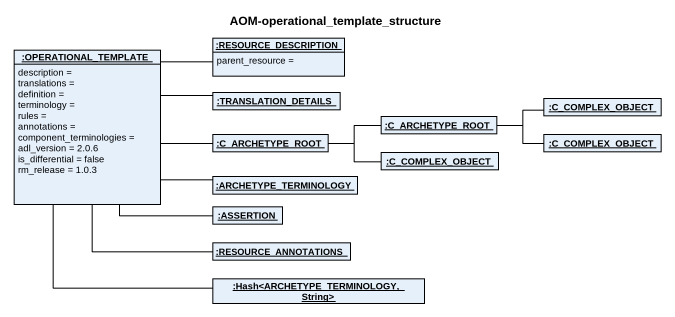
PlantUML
@startuml
title AOM-operational_template_structure
hide circle
hide empty members
object ":OPERATIONAL_TEMPLATE" as OPERATIONAL_TEMPLATE {
  description =
  translations =
  definition =
  terminology =
  rules =
  annotations =
  component_terminologies =
  adl_version = 2.0.6
  is_differential = false
  rm_release = 1.0.3
}
object ":RESOURCE_DESCRIPTION" as RESOURCE_DESCRIPTION {
  parent_resource =
}
object ":TRANSLATION_DETAILS" as TRANSLATION_DETAILS
object ":C_COMPLEX_OBJECT" as C_COMPLEX_OBJECT
object ":C_ARCHETYPE_ROOT" as C_ARCHETYPE_ROOT
object ":C_ARCHETYPE_ROOT" as C_ARCHETYPE_ROOT_2
object ":C_COMPLEX_OBJECT" as C_COMPLEX_OBJECT_2
object ":ARCHETYPE_TERMINOLOGY" as ARCHETYPE_TERMINOLOGY
object ":C_COMPLEX_OBJECT" as C_COMPLEX_OBJECT_3
object ":ASSERTION" as ASSERTION
object ":RESOURCE_ANNOTATIONS" as RESOURCE_ANNOTATIONS
object ":Hash<ARCHETYPE_TERMINOLOGY, String>" as Hash_ARCHETYPE_TERMINOLOGY
OPERATIONAL_TEMPLATE -right- RESOURCE_DESCRIPTION
OPERATIONAL_TEMPLATE -right- TRANSLATION_DETAILS
OPERATIONAL_TEMPLATE -right- C_ARCHETYPE_ROOT
OPERATIONAL_TEMPLATE -right- ARCHETYPE_TERMINOLOGY
OPERATIONAL_TEMPLATE -right- ASSERTION
OPERATIONAL_TEMPLATE -- Hash_ARCHETYPE_TERMINOLOGY
C_ARCHETYPE_ROOT -right- C_ARCHETYPE_ROOT_2
C_ARCHETYPE_ROOT -right- C_COMPLEX_OBJECT_3
C_ARCHETYPE_ROOT_2 -right- C_COMPLEX_OBJECT
C_ARCHETYPE_ROOT_2 -right- C_COMPLEX_OBJECT_2
RESOURCE_ANNOTATIONS -up- OPERATIONAL_TEMPLATE
@enduml
